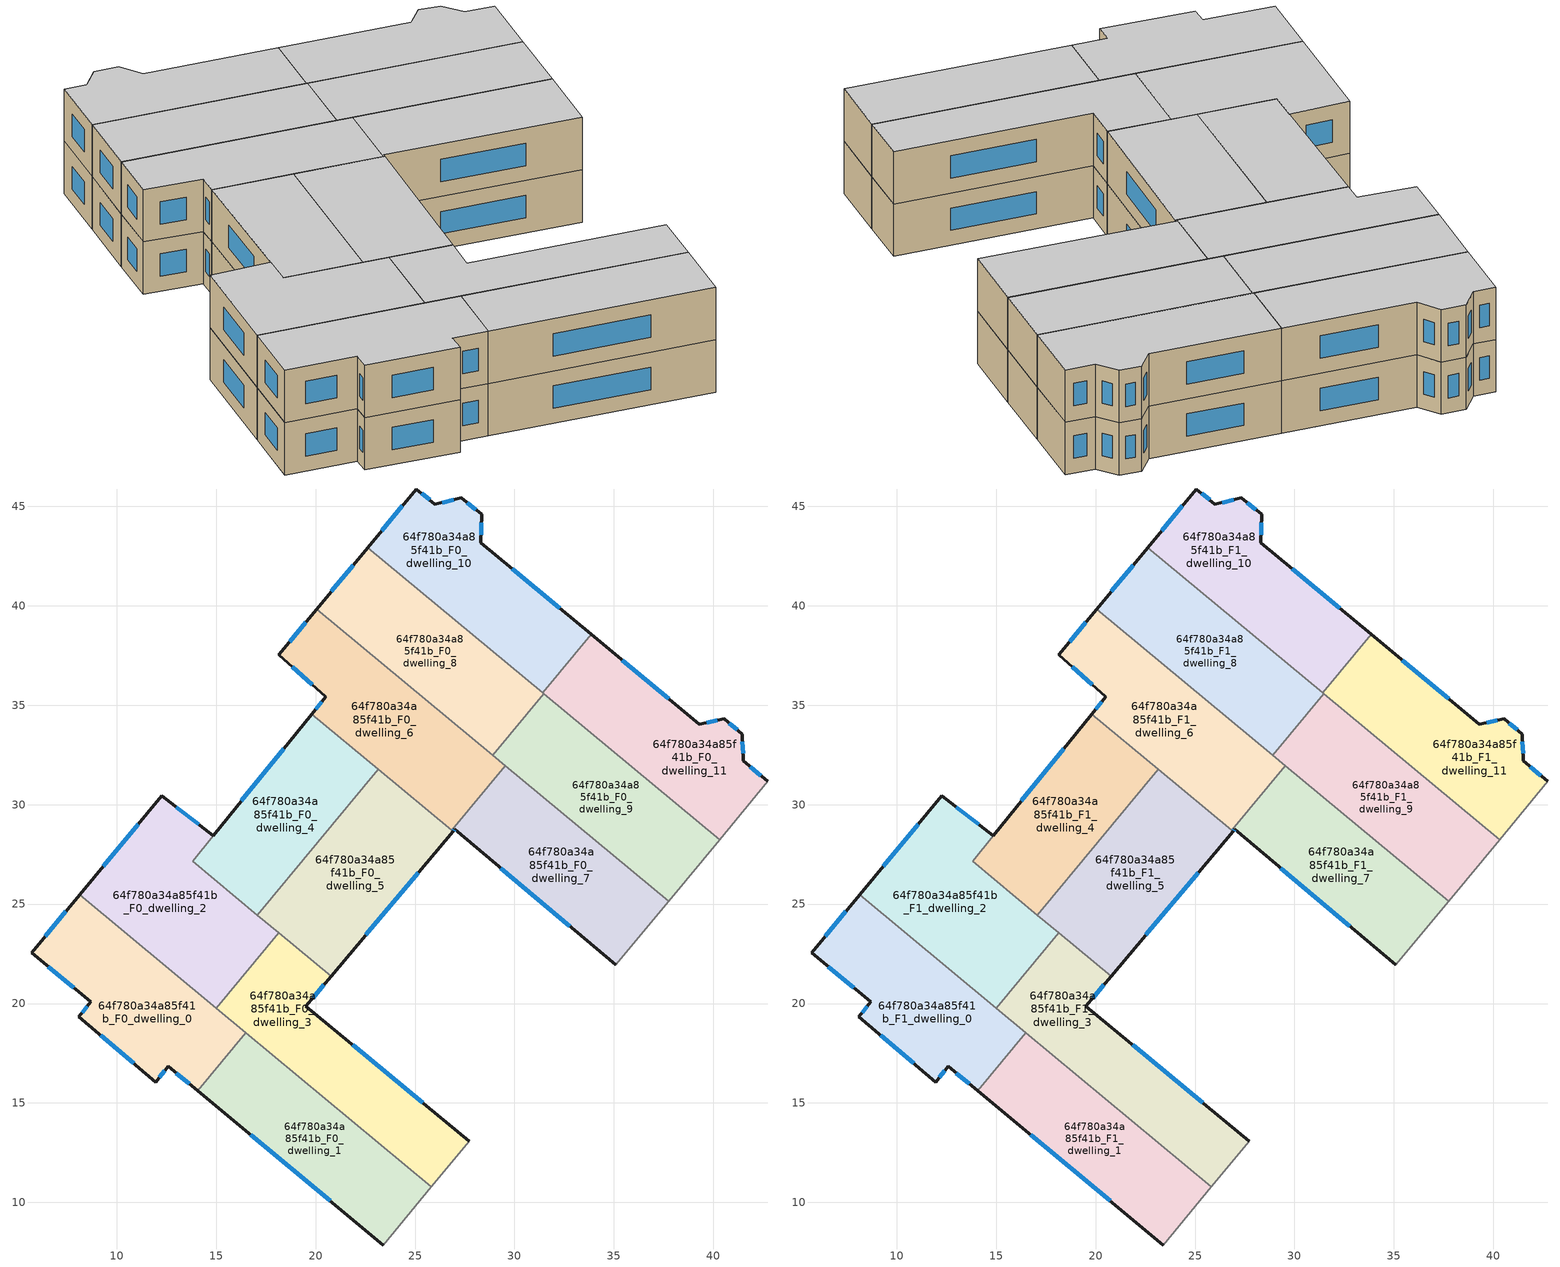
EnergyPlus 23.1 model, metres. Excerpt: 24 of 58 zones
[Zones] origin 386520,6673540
64f780a34a85f41b_F0_dwelling_0
 floor ground (EU_floor_Construction): 16.49,18.54 14.06,15.62 12.58,16.85 11.96,16.05 8.09,19.33 8.69,20.09 5.72,22.56 8.13,25.47 z0
 wall outside (EU_wall_Construction): 8.13,25.47 5.72,22.56 8.69,20.09 8.09,19.33 11.96,16.05 12.58,16.85 14.06,15.62 z0:3
 wall to 64f780a34a85f41b_F0_dwelling_1 (EU_wall_Construction): 14.06,15.62 16.49,18.54 z0:3
 wall to 64f780a34a85f41b_F0_dwelling_2 (EU_wall_Construction): 15,19.77 8.13,25.47 z0:3
 wall to 64f780a34a85f41b_F0_dwelling_3 (EU_wall_Construction): 16.49,18.54 15,19.77 z0:3
 window (EU_Window_Construction): 8.52,19.87 8.26,19.55 / 6.57,21.86 7.84,20.8 / 7.44,24.64 6.41,23.39 / 13,16.5 13.64,15.97 / 12.14,16.28 12.4,16.62 / 9.2,18.39 10.86,16.99 z0.86:2.14
64f780a34a85f41b_F0_dwelling_1
 floor ground (EU_floor_Construction): 25.83,10.79 23.4,7.86 14.06,15.62 16.49,18.54 z0
 wall outside (EU_wall_Construction): 14.06,15.62 23.4,7.86 z0:3
 wall adiabatic (EU_wall_Construction): 23.4,7.86 25.83,10.79 z0:3
 wall to 64f780a34a85f41b_F0_dwelling_3 (EU_wall_Construction): 25.83,10.79 16.49,18.54 z0:3
 window (EU_Window_Construction): 16.73,13.4 20.73,10.08 z0.86:2.14
64f780a34a85f41b_F0_dwelling_10
 floor ground (EU_floor_Construction): 28.35,44.59 28.32,43.17 33.86,38.56 31.42,35.62 22.62,42.92 25.06,45.87 25.99,45.1 27.32,45.43 z0
 wall outside (EU_wall_Construction): 33.86,38.56 28.32,43.17 28.35,44.59 27.32,45.43 25.99,45.1 25.06,45.87 22.62,42.92 z0:3
 wall to 64f780a34a85f41b_F0_dwelling_11 (EU_wall_Construction): 31.42,35.62 33.86,38.56 z0:3
 wall to 64f780a34a85f41b_F0_dwelling_8 (EU_wall_Construction): 22.62,42.92 31.42,35.62 z0:3
 window (EU_Window_Construction): 28.33,43.58 28.34,44.19 / 32.27,39.88 29.9,41.85 / 24.37,45.03 23.32,43.77 / 25.73,45.32 25.33,45.65 / 26.94,45.33 26.37,45.19 / 28.06,44.83 27.62,45.19 z0.86:2.14
64f780a34a85f41b_F0_dwelling_11
 floor ground (EU_floor_Construction): 40.56,34.32 41.45,33.54 41.51,32.2 42.74,31.17 40.31,28.24 31.42,35.62 33.86,38.56 39.3,34.03 z0
 wall outside (EU_wall_Construction): 42.74,31.17 41.51,32.2 41.45,33.54 40.56,34.32 39.3,34.03 33.86,38.56 z0:3
 wall adiabatic (EU_wall_Construction): 40.31,28.24 42.74,31.17 z0:3
 wall to 64f780a34a85f41b_F0_dwelling_9 (EU_wall_Construction): 31.46,35.58 40.31,28.24 z0:3
 wall to 64f780a34a85f41b_F0_dwelling_8 (EU_wall_Construction): 31.42,35.62 31.46,35.58 z0:3
 window (EU_Window_Construction): 41.49,32.58 41.46,33.16 / 42.39,31.46 41.86,31.9 / 37.75,35.33 35.41,37.27 / 40.2,34.24 39.66,34.12 / 41.19,33.77 40.81,34.1 z0.86:2.14
64f780a34a85f41b_F0_dwelling_2
 floor ground (EU_floor_Construction): 14.86,28.44 13.82,27.15 18.15,23.56 15,19.77 8.13,25.47 12.25,30.44 z0
 wall outside (EU_wall_Construction): 14.86,28.44 12.25,30.44 8.13,25.47 z0:3
 wall to 64f780a34a85f41b_F0_dwelling_3 (EU_wall_Construction): 15,19.77 18.15,23.56 z0:3
 wall to 64f780a34a85f41b_F0_dwelling_4 (EU_wall_Construction): 17.08,24.45 13.82,27.15 14.86,28.44 z0:3
 wall to 64f780a34a85f41b_F0_dwelling_5 (EU_wall_Construction): 18.14,23.56 17.08,24.45 z0:3
 window (EU_Window_Construction): 11.08,29.02 9.31,26.89 / 14.11,29.01 13,29.87 z0.86:2.14
64f780a34a85f41b_F0_dwelling_3
 floor ground (EU_floor_Construction): 20.78,21.37 19.52,19.87 27.72,13.07 25.83,10.79 15,19.77 18.15,23.56 z0
 wall outside (EU_wall_Construction): 27.72,13.07 19.52,19.87 20.78,21.37 z0:3
 wall adiabatic (EU_wall_Construction): 25.83,10.79 27.72,13.07 z0:3
 wall to 64f780a34a85f41b_F0_dwelling_5 (EU_wall_Construction): 20.78,21.37 18.15,23.56 z0:3
 window (EU_Window_Construction): 19.88,20.3 20.42,20.94 / 25.38,15.01 21.86,17.93 z0.86:2.14
64f780a34a85f41b_F0_dwelling_4
 floor ground (EU_floor_Construction): 23.16,31.77 17.08,24.45 13.82,27.15 19.81,34.55 z0
 wall outside (EU_wall_Construction): 19.81,34.55 14.86,28.44 z0:3
 wall to 64f780a34a85f41b_F0_dwelling_5 (EU_wall_Construction): 17.08,24.45 23.16,31.77 z0:3
 wall to 64f780a34a85f41b_F0_dwelling_6 (EU_wall_Construction): 23.16,31.77 19.81,34.55 z0:3
 window (EU_Window_Construction): 18.39,32.81 16.27,30.19 z0.86:2.14
64f780a34a85f41b_F0_dwelling_5
 floor ground (EU_floor_Construction): 26.91,28.65 20.78,21.37 17.08,24.45 23.16,31.77 z0
 wall outside (EU_wall_Construction): 20.78,21.37 26.91,28.65 z0:3
 wall to 64f780a34a85f41b_F0_dwelling_7 (EU_wall_Construction): 26.91,28.65 26.85,28.71 z0:3
 wall to 64f780a34a85f41b_F0_dwelling_6 (EU_wall_Construction): 26.85,28.71 23.16,31.77 z0:3
 window (EU_Window_Construction): 22.53,23.45 25.16,26.57 z0.86:2.14
64f780a34a85f41b_F0_dwelling_6
 floor ground (EU_floor_Construction): 29.55,31.96 26.85,28.71 19.81,34.55 20.52,35.42 18.15,37.54 20.05,39.84 z0
 wall outside (EU_wall_Construction): 20.05,39.84 18.15,37.54 20.52,35.42 19.81,34.55 z0:3
 wall to 64f780a34a85f41b_F0_dwelling_7 (EU_wall_Construction): 26.85,28.71 29.55,31.96 z0:3
 wall to 64f780a34a85f41b_F0_dwelling_8 (EU_wall_Construction): 28.9,32.49 20.05,39.84 z0:3
 wall to 64f780a34a85f41b_F0_dwelling_9 (EU_wall_Construction): 29.55,31.96 28.9,32.49 z0:3
 window (EU_Window_Construction): 20.31,35.18 20.01,34.8 / 18.83,36.94 19.84,36.03 / 19.51,39.18 18.69,38.2 z0.86:2.14
64f780a34a85f41b_F0_dwelling_7
 floor ground (EU_floor_Construction): 37.75,25.15 35.09,21.95 27,28.76 26.91,28.65 26.85,28.71 29.55,31.96 z0
 wall outside (EU_wall_Construction): 26.91,28.65 27,28.76 35.09,21.95 z0:3
 wall adiabatic (EU_wall_Construction): 35.09,21.95 37.75,25.15 z0:3
 wall to 64f780a34a85f41b_F0_dwelling_9 (EU_wall_Construction): 37.75,25.15 29.55,31.96 z0:3
 window (EU_Window_Construction): 26.94,28.68 26.98,28.73 / 29.31,26.81 32.78,23.9 z0.86:2.14
64f780a34a85f41b_F0_dwelling_8
 floor ground (EU_floor_Construction): 31.46,35.58 28.9,32.49 20.05,39.84 22.62,42.92 z0
 wall outside (EU_wall_Construction): 22.62,42.92 20.05,39.84 z0:3
 wall to 64f780a34a85f41b_F0_dwelling_9 (EU_wall_Construction): 28.9,32.49 31.46,35.58 z0:3
 window (EU_Window_Construction): 21.89,42.04 20.79,40.72 z0.86:2.14
64f780a34a85f41b_F0_dwelling_9
 floor ground (EU_floor_Construction): 40.31,28.24 37.75,25.15 28.9,32.49 31.46,35.58 z0
 wall adiabatic (EU_wall_Construction): 37.75,25.15 40.31,28.24 z0:3
64f780a34a85f41b_F1_dwelling_0
 floor to 64f780a34a85f41b_F0_dwelling_0 (EU_floor_Construction): 16.49,18.54 14.06,15.62 12.58,16.85 11.96,16.05 8.09,19.33 8.69,20.09 5.72,22.56 8.13,25.47 z3
 wall outside (EU_wall_Construction): 8.13,25.47 5.72,22.56 8.69,20.09 8.09,19.33 11.96,16.05 12.58,16.85 14.06,15.62 z3:6
 wall to 64f780a34a85f41b_F1_dwelling_1 (EU_wall_Construction): 14.06,15.62 16.49,18.54 z3:6
 wall to 64f780a34a85f41b_F1_dwelling_2 (EU_wall_Construction): 15,19.77 8.13,25.47 z3:6
 wall to 64f780a34a85f41b_F1_dwelling_3 (EU_wall_Construction): 16.49,18.54 15,19.77 z3:6
 window (EU_Window_Construction): 8.52,19.87 8.26,19.55 / 6.57,21.86 7.84,20.8 / 7.44,24.64 6.41,23.39 / 13,16.5 13.64,15.97 / 12.14,16.28 12.4,16.62 / 9.2,18.39 10.86,16.99 z3.86:5.14
 ceiling to 64f780a34a85f41b_F2_dwelling_0 (EU_floor_Construction): 14.06,15.62 16.49,18.54 8.13,25.47 5.72,22.56 8.69,20.09 8.09,19.33 11.96,16.05 12.58,16.85 z6
64f780a34a85f41b_F1_dwelling_1
 floor to 64f780a34a85f41b_F0_dwelling_1 (EU_floor_Construction): 25.83,10.79 23.4,7.86 14.06,15.62 16.49,18.54 z3
 wall outside (EU_wall_Construction): 14.06,15.62 23.4,7.86 z3:6
 wall adiabatic (EU_wall_Construction): 23.4,7.86 25.83,10.79 z3:6
 wall to 64f780a34a85f41b_F1_dwelling_3 (EU_wall_Construction): 25.83,10.79 16.49,18.54 z3:6
 window (EU_Window_Construction): 16.73,13.4 20.73,10.08 z3.86:5.14
 ceiling to 64f780a34a85f41b_F2_dwelling_1 (EU_floor_Construction): 23.4,7.86 25.83,10.79 16.49,18.54 14.06,15.62 z6
64f780a34a85f41b_F1_dwelling_10
 floor to 64f780a34a85f41b_F0_dwelling_10 (EU_floor_Construction): 28.35,44.59 28.32,43.17 33.86,38.56 31.42,35.62 22.62,42.92 25.06,45.87 25.99,45.1 27.32,45.43 z3
 wall outside (EU_wall_Construction): 33.86,38.56 28.32,43.17 28.35,44.59 27.32,45.43 25.99,45.1 25.06,45.87 22.62,42.92 z3:6
 wall to 64f780a34a85f41b_F1_dwelling_11 (EU_wall_Construction): 31.42,35.62 33.86,38.56 z3:6
 wall to 64f780a34a85f41b_F1_dwelling_8 (EU_wall_Construction): 22.62,42.92 31.42,35.62 z3:6
 window (EU_Window_Construction): 28.33,43.58 28.34,44.19 / 32.27,39.88 29.9,41.85 / 24.37,45.03 23.32,43.77 / 25.73,45.32 25.33,45.65 / 26.94,45.33 26.37,45.19 / 28.06,44.83 27.62,45.19 z3.86:5.14
 ceiling to 64f780a34a85f41b_F2_dwelling_10 (EU_floor_Construction): 31.42,35.62 33.86,38.56 28.32,43.17 28.35,44.59 27.32,45.43 25.99,45.1 25.06,45.87 22.62,42.92 z6
64f780a34a85f41b_F1_dwelling_11
 floor to 64f780a34a85f41b_F0_dwelling_11 (EU_floor_Construction): 40.56,34.32 41.45,33.54 41.51,32.2 42.74,31.17 40.31,28.24 31.42,35.62 33.86,38.56 39.3,34.03 z3
 wall outside (EU_wall_Construction): 42.74,31.17 41.51,32.2 41.45,33.54 40.56,34.32 39.3,34.03 33.86,38.56 z3:6
 wall adiabatic (EU_wall_Construction): 40.31,28.24 42.74,31.17 z3:6
 wall to 64f780a34a85f41b_F1_dwelling_9 (EU_wall_Construction): 31.46,35.58 40.31,28.24 z3:6
 wall to 64f780a34a85f41b_F1_dwelling_8 (EU_wall_Construction): 31.42,35.62 31.46,35.58 z3:6
 window (EU_Window_Construction): 41.49,32.58 41.46,33.16 / 42.39,31.46 41.86,31.9 / 37.75,35.33 35.41,37.27 / 40.2,34.24 39.66,34.12 / 41.19,33.77 40.81,34.1 z3.86:5.14
 ceiling to 64f780a34a85f41b_F2_dwelling_11 (EU_floor_Construction): 40.31,28.24 42.74,31.17 41.51,32.2 41.45,33.54 40.56,34.32 39.3,34.03 33.86,38.56 31.42,35.62 z6
64f780a34a85f41b_F1_dwelling_2
 floor to 64f780a34a85f41b_F0_dwelling_2 (EU_floor_Construction): 14.86,28.44 13.82,27.15 18.15,23.56 15,19.77 8.13,25.47 12.25,30.44 z3
 wall outside (EU_wall_Construction): 14.86,28.44 12.25,30.44 8.13,25.47 z3:6
 wall to 64f780a34a85f41b_F1_dwelling_3 (EU_wall_Construction): 15,19.77 18.15,23.56 z3:6
 wall to 64f780a34a85f41b_F1_dwelling_4 (EU_wall_Construction): 17.08,24.45 13.82,27.15 14.86,28.44 z3:6
 wall to 64f780a34a85f41b_F1_dwelling_5 (EU_wall_Construction): 18.14,23.56 17.08,24.45 z3:6
 window (EU_Window_Construction): 11.08,29.02 9.31,26.89 / 14.11,29.01 13,29.87 z3.86:5.14
 ceiling to 64f780a34a85f41b_F2_dwelling_2 (EU_floor_Construction): 15,19.77 18.15,23.56 13.82,27.15 14.86,28.44 12.25,30.44 8.13,25.47 z6
64f780a34a85f41b_F1_dwelling_3
 floor to 64f780a34a85f41b_F0_dwelling_3 (EU_floor_Construction): 20.78,21.37 19.52,19.87 27.72,13.07 25.83,10.79 15,19.77 18.15,23.56 z3
 wall outside (EU_wall_Construction): 27.72,13.07 19.52,19.87 20.78,21.37 z3:6
 wall adiabatic (EU_wall_Construction): 25.83,10.79 27.72,13.07 z3:6
 wall to 64f780a34a85f41b_F1_dwelling_5 (EU_wall_Construction): 20.78,21.37 18.15,23.56 z3:6
 window (EU_Window_Construction): 19.88,20.3 20.42,20.94 / 25.38,15.01 21.86,17.93 z3.86:5.14
 ceiling to 64f780a34a85f41b_F2_dwelling_3 (EU_floor_Construction): 25.83,10.79 27.72,13.07 19.52,19.87 20.78,21.37 18.15,23.56 15,19.77 z6
64f780a34a85f41b_F1_dwelling_4
 floor to 64f780a34a85f41b_F0_dwelling_4 (EU_floor_Construction): 23.16,31.77 17.08,24.45 13.82,27.15 19.81,34.55 z3
 wall outside (EU_wall_Construction): 19.81,34.55 14.86,28.44 z3:6
 wall to 64f780a34a85f41b_F1_dwelling_5 (EU_wall_Construction): 17.08,24.45 23.16,31.77 z3:6
 wall to 64f780a34a85f41b_F1_dwelling_6 (EU_wall_Construction): 23.16,31.77 19.81,34.55 z3:6
 window (EU_Window_Construction): 18.39,32.81 16.27,30.19 z3.86:5.14
 ceiling to 64f780a34a85f41b_F2_dwelling_4 (EU_floor_Construction): 17.08,24.45 23.16,31.77 19.81,34.55 13.82,27.15 z6
64f780a34a85f41b_F1_dwelling_5
 floor to 64f780a34a85f41b_F0_dwelling_5 (EU_floor_Construction): 26.91,28.65 20.78,21.37 17.08,24.45 23.16,31.77 z3
 wall outside (EU_wall_Construction): 20.78,21.37 26.91,28.65 z3:6
 wall to 64f780a34a85f41b_F1_dwelling_7 (EU_wall_Construction): 26.91,28.65 26.85,28.71 z3:6
 wall to 64f780a34a85f41b_F1_dwelling_6 (EU_wall_Construction): 26.85,28.71 23.16,31.77 z3:6
 window (EU_Window_Construction): 22.53,23.45 25.16,26.57 z3.86:5.14
 ceiling to 64f780a34a85f41b_F2_dwelling_5 (EU_floor_Construction): 20.78,21.37 26.91,28.65 23.16,31.77 17.08,24.45 z6
64f780a34a85f41b_F1_dwelling_6
 floor to 64f780a34a85f41b_F0_dwelling_6 (EU_floor_Construction): 29.55,31.96 26.85,28.71 19.81,34.55 20.52,35.42 18.15,37.54 20.05,39.84 z3
 wall outside (EU_wall_Construction): 20.05,39.84 18.15,37.54 20.52,35.42 19.81,34.55 z3:6
 wall to 64f780a34a85f41b_F1_dwelling_7 (EU_wall_Construction): 26.85,28.71 29.55,31.96 z3:6
 wall to 64f780a34a85f41b_F1_dwelling_8 (EU_wall_Construction): 28.9,32.49 20.05,39.84 z3:6
 wall to 64f780a34a85f41b_F1_dwelling_9 (EU_wall_Construction): 29.55,31.96 28.9,32.49 z3:6
 window (EU_Window_Construction): 20.31,35.18 20.01,34.8 / 18.83,36.94 19.84,36.03 / 19.51,39.18 18.69,38.2 z3.86:5.14
 ceiling to 64f780a34a85f41b_F2_dwelling_6 (EU_floor_Construction): 26.85,28.71 29.55,31.96 20.05,39.84 18.15,37.54 20.52,35.42 19.81,34.55 z6
64f780a34a85f41b_F1_dwelling_7
 floor to 64f780a34a85f41b_F0_dwelling_7 (EU_floor_Construction): 37.75,25.15 35.09,21.95 27,28.76 26.91,28.65 26.85,28.71 29.55,31.96 z3
 wall outside (EU_wall_Construction): 26.91,28.65 27,28.76 35.09,21.95 z3:6
 wall adiabatic (EU_wall_Construction): 35.09,21.95 37.75,25.15 z3:6
 wall to 64f780a34a85f41b_F1_dwelling_9 (EU_wall_Construction): 37.75,25.15 29.55,31.96 z3:6
 window (EU_Window_Construction): 26.94,28.68 26.98,28.73 / 29.31,26.81 32.78,23.9 z3.86:5.14
 ceiling to 64f780a34a85f41b_F2_dwelling_7 (EU_floor_Construction): 35.09,21.95 37.75,25.15 29.55,31.96 26.85,28.71 26.91,28.65 27,28.76 z6
64f780a34a85f41b_F1_dwelling_8
 floor to 64f780a34a85f41b_F0_dwelling_8 (EU_floor_Construction): 31.46,35.58 28.9,32.49 20.05,39.84 22.62,42.92 z3
 wall outside (EU_wall_Construction): 22.62,42.92 20.05,39.84 z3:6
 wall to 64f780a34a85f41b_F1_dwelling_9 (EU_wall_Construction): 28.9,32.49 31.46,35.58 z3:6
 window (EU_Window_Construction): 21.89,42.04 20.79,40.72 z3.86:5.14
 ceiling to 64f780a34a85f41b_F2_dwelling_8 (EU_floor_Construction): 28.9,32.49 31.46,35.58 22.62,42.92 20.05,39.84 z6
64f780a34a85f41b_F1_dwelling_9
 floor to 64f780a34a85f41b_F0_dwelling_9 (EU_floor_Construction): 40.31,28.24 37.75,25.15 28.9,32.49 31.46,35.58 z3
 wall adiabatic (EU_wall_Construction): 37.75,25.15 40.31,28.24 z3:6
 ceiling to 64f780a34a85f41b_F2_dwelling_9 (EU_floor_Construction): 37.75,25.15 40.31,28.24 31.46,35.58 28.9,32.49 z6
[Building]
EU S2 Campaign: North Axis=0; Terrain=City; Solar Distribution=FullExterior
[Site:Location]
Helsinki-Vantaa.AP: Latitude=60.317; Longitude=24.963; Time Zone=2; Elevation=54.6
[SizingPeriod:WeatherFileDays]
AnnualSizingPeriod: Begin Month=1; Begin Day of Month=1; End Month=12; End Day of Month=31; Day of Week for Start Day=Monday; Use Weather File Daylight Saving Period=No; Use Weather File Rain and Snow Indicators=No
[MATERIAL]
EU_InternalMass_Material: Roughness=MediumRough; Thickness=0.1; Conductivity=1; Density=1800; Specific Heat=900; Thermal Absorptance=0.9; Solar Absorptance=0.7; Visible Absorptance=0.7
[MATERIAL:NOMASS] Roughness=MediumRough; Thermal Absorptance=0.9; Solar Absorptance=0.7; Visible Absorptance=0.7
Name | Thermal Resistance
EU_wall_NoMass | 1.10183
EU_floor_NoMass | 1.70606
[WINDOWMATERIAL:SIMPLEGLAZINGSYSTEM]
EU_Window_SimpleGlazing: UFactor=3.11035; Solar Heat Gain Coefficient=0.8; Visible Transmittance=0.8
[CONSTRUCTION]
EU_wall_Construction: EU_wall_NoMass
EU_floor_Construction: EU_floor_NoMass
EU_Window_Construction: EU_Window_SimpleGlazing
EU_InternalMass_Construction: EU_InternalMass_Material
[ZONE] Type=1; Multiplier=1; Ceiling Height=autocalculate; Floor Area=autocalculate; Part of Total Floor Area=Yes
Name | Volume
64f780a34a85f41b_F0_dwelling_0; 64f780a34a85f41b_F1_dwelling_0; 64f780a34a85f41b_F0_dwelling_1; 64f780a34a85f41b_F1_dwelling_1 | 138.434
64f780a34a85f41b_F0_dwelling_10; 64f780a34a85f41b_F1_dwelling_10 | 138.449
64f780a34a85f41b_F0_dwelling_11; 64f780a34a85f41b_F1_dwelling_11 | 138.445
64f780a34a85f41b_F0_dwelling_2; 64f780a34a85f41b_F1_dwelling_2 | 147.508
64f780a34a85f41b_F0_dwelling_3; 64f780a34a85f41b_F1_dwelling_3 | 145.118
64f780a34a85f41b_F0_dwelling_4; 64f780a34a85f41b_F1_dwelling_4 | 122.712
64f780a34a85f41b_F0_dwelling_5; 64f780a34a85f41b_F1_dwelling_5 | 138.453
64f780a34a85f41b_F0_dwelling_6; 64f780a34a85f41b_F1_dwelling_6 | 145.061
64f780a34a85f41b_F0_dwelling_7; 64f780a34a85f41b_F1_dwelling_7 | 131.852
64f780a34a85f41b_F0_dwelling_8; 64f780a34a85f41b_F1_dwelling_8 | 138.402
64f780a34a85f41b_F0_dwelling_9; 64f780a34a85f41b_F1_dwelling_9 | 138.428
[INTERNALMASS] Construction=EU_InternalMass_Construction
Name | Zone or ZoneList | Surface Area
64f780a34a85f41b_F0_dwelling_0_EU_InternalMass | 64f780a34a85f41b_F0_dwelling_0 | 46.1442
64f780a34a85f41b_F0_dwelling_1_EU_InternalMass | 64f780a34a85f41b_F0_dwelling_1 | 46.1447
64f780a34a85f41b_F0_dwelling_2_EU_InternalMass | 64f780a34a85f41b_F0_dwelling_2 | 49.1714
64f780a34a85f41b_F0_dwelling_3_EU_InternalMass | 64f780a34a85f41b_F0_dwelling_3 | 48.3725
64f780a34a85f41b_F0_dwelling_4_EU_InternalMass | 64f780a34a85f41b_F0_dwelling_4 | 40.9067
64f780a34a85f41b_F0_dwelling_5_EU_InternalMass | 64f780a34a85f41b_F0_dwelling_5 | 46.1512
64f780a34a85f41b_F0_dwelling_6_EU_InternalMass | 64f780a34a85f41b_F0_dwelling_6 | 48.3534
64f780a34a85f41b_F0_dwelling_7_EU_InternalMass | 64f780a34a85f41b_F0_dwelling_7 | 43.951
64f780a34a85f41b_F0_dwelling_8_EU_InternalMass | 64f780a34a85f41b_F0_dwelling_8 | 46.134
64f780a34a85f41b_F0_dwelling_9_EU_InternalMass | 64f780a34a85f41b_F0_dwelling_9 | 46.1427
64f780a34a85f41b_F0_dwelling_10_EU_InternalMass | 64f780a34a85f41b_F0_dwelling_10 | 46.1497
64f780a34a85f41b_F0_dwelling_11_EU_InternalMass | 64f780a34a85f41b_F0_dwelling_11 | 46.1486
64f780a34a85f41b_F1_dwelling_0_EU_InternalMass | 64f780a34a85f41b_F1_dwelling_0 | 46.1442
64f780a34a85f41b_F1_dwelling_1_EU_InternalMass | 64f780a34a85f41b_F1_dwelling_1 | 46.1447
64f780a34a85f41b_F1_dwelling_2_EU_InternalMass | 64f780a34a85f41b_F1_dwelling_2 | 49.1714
64f780a34a85f41b_F1_dwelling_3_EU_InternalMass | 64f780a34a85f41b_F1_dwelling_3 | 48.3725
64f780a34a85f41b_F1_dwelling_4_EU_InternalMass | 64f780a34a85f41b_F1_dwelling_4 | 40.9067
64f780a34a85f41b_F1_dwelling_5_EU_InternalMass | 64f780a34a85f41b_F1_dwelling_5 | 46.1512
64f780a34a85f41b_F1_dwelling_6_EU_InternalMass | 64f780a34a85f41b_F1_dwelling_6 | 48.3534
64f780a34a85f41b_F1_dwelling_7_EU_InternalMass | 64f780a34a85f41b_F1_dwelling_7 | 43.951
64f780a34a85f41b_F1_dwelling_8_EU_InternalMass | 64f780a34a85f41b_F1_dwelling_8 | 46.134
64f780a34a85f41b_F1_dwelling_9_EU_InternalMass | 64f780a34a85f41b_F1_dwelling_9 | 46.1427
64f780a34a85f41b_F1_dwelling_10_EU_InternalMass | 64f780a34a85f41b_F1_dwelling_10 | 46.1497
64f780a34a85f41b_F1_dwelling_11_EU_InternalMass | 64f780a34a85f41b_F1_dwelling_11 | 46.1486
[OTHEREQUIPMENT] Fuel Type=Electricity; Design Level Calculation Method=Watts/Area; Power per Zone Floor Area=1; Fraction Latent=0; Fraction Radiant=0; Fraction Lost=0; Carbon Dioxide Generation Rate=0; EndUse Subcategory=EU_Step8_InternalGains
Name | Zone or ZoneList or Space or SpaceList | Schedule
EU_Step8_InternalGain_64f780a34a85f41b_F0_dwelling_0_f000 | 64f780a34a85f41b_F0_dwelling_0 | EU_Step8_GainSchedule_64f780a34a85f41b_F0_dwelling_0_f000
EU_Step8_InternalGain_64f780a34a85f41b_F0_dwelling_1_f000 | 64f780a34a85f41b_F0_dwelling_1 | EU_Step8_GainSchedule_64f780a34a85f41b_F0_dwelling_1_f000
EU_Step8_InternalGain_64f780a34a85f41b_F0_dwelling_2_f000 | 64f780a34a85f41b_F0_dwelling_2 | EU_Step8_GainSchedule_64f780a34a85f41b_F0_dwelling_2_f000
EU_Step8_InternalGain_64f780a34a85f41b_F0_dwelling_3_f000 | 64f780a34a85f41b_F0_dwelling_3 | EU_Step8_GainSchedule_64f780a34a85f41b_F0_dwelling_3_f000
EU_Step8_InternalGain_64f780a34a85f41b_F0_dwelling_4_f000 | 64f780a34a85f41b_F0_dwelling_4 | EU_Step8_GainSchedule_64f780a34a85f41b_F0_dwelling_4_f000
EU_Step8_InternalGain_64f780a34a85f41b_F0_dwelling_5_f000 | 64f780a34a85f41b_F0_dwelling_5 | EU_Step8_GainSchedule_64f780a34a85f41b_F0_dwelling_5_f000
EU_Step8_InternalGain_64f780a34a85f41b_F0_dwelling_6_f000 | 64f780a34a85f41b_F0_dwelling_6 | EU_Step8_GainSchedule_64f780a34a85f41b_F0_dwelling_6_f000
EU_Step8_InternalGain_64f780a34a85f41b_F0_dwelling_7_f000 | 64f780a34a85f41b_F0_dwelling_7 | EU_Step8_GainSchedule_64f780a34a85f41b_F0_dwelling_7_f000
EU_Step8_InternalGain_64f780a34a85f41b_F0_dwelling_8_f000 | 64f780a34a85f41b_F0_dwelling_8 | EU_Step8_GainSchedule_64f780a34a85f41b_F0_dwelling_8_f000
EU_Step8_InternalGain_64f780a34a85f41b_F0_dwelling_9_f000 | 64f780a34a85f41b_F0_dwelling_9 | EU_Step8_GainSchedule_64f780a34a85f41b_F0_dwelling_9_f000
EU_Step8_InternalGain_64f780a34a85f41b_F0_dwelling_10_f000 | 64f780a34a85f41b_F0_dwelling_10 | EU_Step8_GainSchedule_64f780a34a85f41b_F0_dwelling_10_f000
EU_Step8_InternalGain_64f780a34a85f41b_F0_dwelling_11_f000 | 64f780a34a85f41b_F0_dwelling_11 | EU_Step8_GainSchedule_64f780a34a85f41b_F0_dwelling_11_f000
EU_Step8_InternalGain_64f780a34a85f41b_F1_dwelling_0_f000 | 64f780a34a85f41b_F1_dwelling_0 | EU_Step8_GainSchedule_64f780a34a85f41b_F1_dwelling_0_f000
EU_Step8_InternalGain_64f780a34a85f41b_F1_dwelling_1_f000 | 64f780a34a85f41b_F1_dwelling_1 | EU_Step8_GainSchedule_64f780a34a85f41b_F1_dwelling_1_f000
EU_Step8_InternalGain_64f780a34a85f41b_F1_dwelling_2_f000 | 64f780a34a85f41b_F1_dwelling_2 | EU_Step8_GainSchedule_64f780a34a85f41b_F1_dwelling_2_f000
EU_Step8_InternalGain_64f780a34a85f41b_F1_dwelling_3_f000 | 64f780a34a85f41b_F1_dwelling_3 | EU_Step8_GainSchedule_64f780a34a85f41b_F1_dwelling_3_f000
EU_Step8_InternalGain_64f780a34a85f41b_F1_dwelling_4_f000 | 64f780a34a85f41b_F1_dwelling_4 | EU_Step8_GainSchedule_64f780a34a85f41b_F1_dwelling_4_f000
EU_Step8_InternalGain_64f780a34a85f41b_F1_dwelling_5_f000 | 64f780a34a85f41b_F1_dwelling_5 | EU_Step8_GainSchedule_64f780a34a85f41b_F1_dwelling_5_f000
EU_Step8_InternalGain_64f780a34a85f41b_F1_dwelling_6_f000 | 64f780a34a85f41b_F1_dwelling_6 | EU_Step8_GainSchedule_64f780a34a85f41b_F1_dwelling_6_f000
EU_Step8_InternalGain_64f780a34a85f41b_F1_dwelling_7_f000 | 64f780a34a85f41b_F1_dwelling_7 | EU_Step8_GainSchedule_64f780a34a85f41b_F1_dwelling_7_f000
EU_Step8_InternalGain_64f780a34a85f41b_F1_dwelling_8_f000 | 64f780a34a85f41b_F1_dwelling_8 | EU_Step8_GainSchedule_64f780a34a85f41b_F1_dwelling_8_f000
EU_Step8_InternalGain_64f780a34a85f41b_F1_dwelling_9_f000 | 64f780a34a85f41b_F1_dwelling_9 | EU_Step8_GainSchedule_64f780a34a85f41b_F1_dwelling_9_f000
EU_Step8_InternalGain_64f780a34a85f41b_F1_dwelling_10_f000 | 64f780a34a85f41b_F1_dwelling_10 | EU_Step8_GainSchedule_64f780a34a85f41b_F1_dwelling_10_f000
EU_Step8_InternalGain_64f780a34a85f41b_F1_dwelling_11_f000 | 64f780a34a85f41b_F1_dwelling_11 | EU_Step8_GainSchedule_64f780a34a85f41b_F1_dwelling_11_f000
[ZONEVENTILATION:DESIGNFLOWRATE] Schedule=EU_AlwaysOn; Design Flow Rate Calculation Method=AirChanges/Hour; Air Changes per Hour=0.756316; Ventilation Type=Natural; Fan Pressure Rise=0; Fan Total Efficiency=1; Constant Term Coefficient=1; Temperature Term Coefficient=0; Velocity Term Coefficient=0; Velocity Squared Term Coefficient=0; Minimum Indoor Temperature=-100; Maximum Indoor Temperature=100; Delta Temperature=-100; Minimum Outdoor Temperature=-100; Maximum Outdoor Temperature=100; Maximum Wind Speed=40
Name | Zone or ZoneList or Space or SpaceList
EU_ConstantAir_64f780a34a85f41b_F0_dwelling_0 | 64f780a34a85f41b_F0_dwelling_0
EU_ConstantAir_64f780a34a85f41b_F0_dwelling_1 | 64f780a34a85f41b_F0_dwelling_1
EU_ConstantAir_64f780a34a85f41b_F0_dwelling_2 | 64f780a34a85f41b_F0_dwelling_2
EU_ConstantAir_64f780a34a85f41b_F0_dwelling_3 | 64f780a34a85f41b_F0_dwelling_3
EU_ConstantAir_64f780a34a85f41b_F0_dwelling_4 | 64f780a34a85f41b_F0_dwelling_4
EU_ConstantAir_64f780a34a85f41b_F0_dwelling_5 | 64f780a34a85f41b_F0_dwelling_5
EU_ConstantAir_64f780a34a85f41b_F0_dwelling_6 | 64f780a34a85f41b_F0_dwelling_6
EU_ConstantAir_64f780a34a85f41b_F0_dwelling_7 | 64f780a34a85f41b_F0_dwelling_7
EU_ConstantAir_64f780a34a85f41b_F0_dwelling_8 | 64f780a34a85f41b_F0_dwelling_8
EU_ConstantAir_64f780a34a85f41b_F0_dwelling_9 | 64f780a34a85f41b_F0_dwelling_9
EU_ConstantAir_64f780a34a85f41b_F0_dwelling_10 | 64f780a34a85f41b_F0_dwelling_10
EU_ConstantAir_64f780a34a85f41b_F0_dwelling_11 | 64f780a34a85f41b_F0_dwelling_11
EU_ConstantAir_64f780a34a85f41b_F1_dwelling_0 | 64f780a34a85f41b_F1_dwelling_0
EU_ConstantAir_64f780a34a85f41b_F1_dwelling_1 | 64f780a34a85f41b_F1_dwelling_1
EU_ConstantAir_64f780a34a85f41b_F1_dwelling_2 | 64f780a34a85f41b_F1_dwelling_2
EU_ConstantAir_64f780a34a85f41b_F1_dwelling_3 | 64f780a34a85f41b_F1_dwelling_3
EU_ConstantAir_64f780a34a85f41b_F1_dwelling_4 | 64f780a34a85f41b_F1_dwelling_4
EU_ConstantAir_64f780a34a85f41b_F1_dwelling_5 | 64f780a34a85f41b_F1_dwelling_5
EU_ConstantAir_64f780a34a85f41b_F1_dwelling_6 | 64f780a34a85f41b_F1_dwelling_6
EU_ConstantAir_64f780a34a85f41b_F1_dwelling_7 | 64f780a34a85f41b_F1_dwelling_7
EU_ConstantAir_64f780a34a85f41b_F1_dwelling_8 | 64f780a34a85f41b_F1_dwelling_8
EU_ConstantAir_64f780a34a85f41b_F1_dwelling_9 | 64f780a34a85f41b_F1_dwelling_9
EU_ConstantAir_64f780a34a85f41b_F1_dwelling_10 | 64f780a34a85f41b_F1_dwelling_10
EU_ConstantAir_64f780a34a85f41b_F1_dwelling_11 | 64f780a34a85f41b_F1_dwelling_11
[HVACTEMPLATE:THERMOSTAT] Constant Heating Setpoint=20; Constant Cooling Setpoint=50
EU_HeatOnly_64f780a34a85f41b_F0_dwelling_0; EU_HeatOnly_64f780a34a85f41b_F0_dwelling_1; EU_HeatOnly_64f780a34a85f41b_F0_dwelling_2; EU_HeatOnly_64f780a34a85f41b_F0_dwelling_3; EU_HeatOnly_64f780a34a85f41b_F0_dwelling_4; EU_HeatOnly_64f780a34a85f41b_F0_dwelling_5; EU_HeatOnly_64f780a34a85f41b_F0_dwelling_6; EU_HeatOnly_64f780a34a85f41b_F0_dwelling_7; EU_HeatOnly_64f780a34a85f41b_F0_dwelling_8; EU_HeatOnly_64f780a34a85f41b_F0_dwelling_9; EU_HeatOnly_64f780a34a85f41b_F0_dwelling_10; EU_HeatOnly_64f780a34a85f41b_F0_dwelling_11; EU_HeatOnly_64f780a34a85f41b_F1_dwelling_0; EU_HeatOnly_64f780a34a85f41b_F1_dwelling_1; EU_HeatOnly_64f780a34a85f41b_F1_dwelling_2; EU_HeatOnly_64f780a34a85f41b_F1_dwelling_3; EU_HeatOnly_64f780a34a85f41b_F1_dwelling_4; EU_HeatOnly_64f780a34a85f41b_F1_dwelling_5; EU_HeatOnly_64f780a34a85f41b_F1_dwelling_6; EU_HeatOnly_64f780a34a85f41b_F1_dwelling_7; EU_HeatOnly_64f780a34a85f41b_F1_dwelling_8; EU_HeatOnly_64f780a34a85f41b_F1_dwelling_9; EU_HeatOnly_64f780a34a85f41b_F1_dwelling_10; EU_HeatOnly_64f780a34a85f41b_F1_dwelling_11; EU_HeatOnly_64f780a34a85f41b_F2_dwelling_0; EU_HeatOnly_64f780a34a85f41b_F2_dwelling_1; EU_HeatOnly_64f780a34a85f41b_F2_dwelling_2; EU_HeatOnly_64f780a34a85f41b_F2_dwelling_3; EU_HeatOnly_64f780a34a85f41b_F2_dwelling_4; EU_HeatOnly_64f780a34a85f41b_F2_dwelling_5; EU_HeatOnly_64f780a34a85f41b_F2_dwelling_6; EU_HeatOnly_64f780a34a85f41b_F2_dwelling_7; EU_HeatOnly_64f780a34a85f41b_F2_dwelling_8; EU_HeatOnly_64f780a34a85f41b_F2_dwelling_9; EU_HeatOnly_64f780a34a85f41b_F2_dwelling_10; EU_HeatOnly_64f780a34a85f41b_F2_dwelling_11; EU_HeatOnly_64f780a34a85f41b_F3_dwelling_0; EU_HeatOnly_64f780a34a85f41b_F3_dwelling_1; EU_HeatOnly_64f780a34a85f41b_F3_dwelling_2; EU_HeatOnly_64f780a34a85f41b_F3_dwelling_3; EU_HeatOnly_64f780a34a85f41b_F3_dwelling_4; EU_HeatOnly_64f780a34a85f41b_F3_dwelling_5; EU_HeatOnly_64f780a34a85f41b_F3_dwelling_6; EU_HeatOnly_64f780a34a85f41b_F3_dwelling_7; EU_HeatOnly_64f780a34a85f41b_F3_dwelling_8; EU_HeatOnly_64f780a34a85f41b_F3_dwelling_9; EU_HeatOnly_64f780a34a85f41b_F3_dwelling_10; EU_HeatOnly_64f780a34a85f41b_F4_dwelling_0; EU_HeatOnly_64f780a34a85f41b_F4_dwelling_1; EU_HeatOnly_64f780a34a85f41b_F4_dwelling_2; EU_HeatOnly_64f780a34a85f41b_F4_dwelling_3; EU_HeatOnly_64f780a34a85f41b_F4_dwelling_4; EU_HeatOnly_64f780a34a85f41b_F4_dwelling_5; EU_HeatOnly_64f780a34a85f41b_F4_dwelling_6; EU_HeatOnly_64f780a34a85f41b_F4_dwelling_7; EU_HeatOnly_64f780a34a85f41b_F4_dwelling_8; EU_HeatOnly_64f780a34a85f41b_F4_dwelling_9; EU_HeatOnly_64f780a34a85f41b_F4_dwelling_10
[HVACTEMPLATE:ZONE:IDEALLOADSAIRSYSTEM] System Availability Schedule=EU_AlwaysOn; Maximum Heating Supply Air Temperature=50; Minimum Cooling Supply Air Temperature=13; Maximum Heating Supply Air Humidity Ratio=0.0156; Minimum Cooling Supply Air Humidity Ratio=0.0077; Heating Limit=NoLimit; Cooling Limit=NoLimit; Heating Availability Schedule=EU_AlwaysOn; Cooling Availability Schedule=EU_CoolingOff; Dehumidification Control Type=ConstantSensibleHeatRatio; Cooling Sensible Heat Ratio=0.7; Dehumidification Setpoint=60; Humidification Control Type=None; Humidification Setpoint=30; Outdoor Air Method=None; Outdoor Air Flow Rate per Person=0.00944; Outdoor Air Flow Rate per Zone Floor Area=0; Outdoor Air Flow Rate per Zone=0; Demand Controlled Ventilation Type=None; Outdoor Air Economizer Type=NoEconomizer; Heat Recovery Type=None; Sensible Heat Recovery Effectiveness=0.7; Latent Heat Recovery Effectiveness=0.65
Name | Template Thermostat
64f780a34a85f41b_F0_dwelling_0 | EU_HeatOnly_64f780a34a85f41b_F0_dwelling_0
64f780a34a85f41b_F0_dwelling_1 | EU_HeatOnly_64f780a34a85f41b_F0_dwelling_1
64f780a34a85f41b_F0_dwelling_2 | EU_HeatOnly_64f780a34a85f41b_F0_dwelling_2
64f780a34a85f41b_F0_dwelling_3 | EU_HeatOnly_64f780a34a85f41b_F0_dwelling_3
64f780a34a85f41b_F0_dwelling_4 | EU_HeatOnly_64f780a34a85f41b_F0_dwelling_4
64f780a34a85f41b_F0_dwelling_5 | EU_HeatOnly_64f780a34a85f41b_F0_dwelling_5
64f780a34a85f41b_F0_dwelling_6 | EU_HeatOnly_64f780a34a85f41b_F0_dwelling_6
64f780a34a85f41b_F0_dwelling_7 | EU_HeatOnly_64f780a34a85f41b_F0_dwelling_7
64f780a34a85f41b_F0_dwelling_8 | EU_HeatOnly_64f780a34a85f41b_F0_dwelling_8
64f780a34a85f41b_F0_dwelling_9 | EU_HeatOnly_64f780a34a85f41b_F0_dwelling_9
64f780a34a85f41b_F0_dwelling_10 | EU_HeatOnly_64f780a34a85f41b_F0_dwelling_10
64f780a34a85f41b_F0_dwelling_11 | EU_HeatOnly_64f780a34a85f41b_F0_dwelling_11
64f780a34a85f41b_F1_dwelling_0 | EU_HeatOnly_64f780a34a85f41b_F1_dwelling_0
64f780a34a85f41b_F1_dwelling_1 | EU_HeatOnly_64f780a34a85f41b_F1_dwelling_1
64f780a34a85f41b_F1_dwelling_2 | EU_HeatOnly_64f780a34a85f41b_F1_dwelling_2
64f780a34a85f41b_F1_dwelling_3 | EU_HeatOnly_64f780a34a85f41b_F1_dwelling_3
64f780a34a85f41b_F1_dwelling_4 | EU_HeatOnly_64f780a34a85f41b_F1_dwelling_4
64f780a34a85f41b_F1_dwelling_5 | EU_HeatOnly_64f780a34a85f41b_F1_dwelling_5
64f780a34a85f41b_F1_dwelling_6 | EU_HeatOnly_64f780a34a85f41b_F1_dwelling_6
64f780a34a85f41b_F1_dwelling_7 | EU_HeatOnly_64f780a34a85f41b_F1_dwelling_7
64f780a34a85f41b_F1_dwelling_8 | EU_HeatOnly_64f780a34a85f41b_F1_dwelling_8
64f780a34a85f41b_F1_dwelling_9 | EU_HeatOnly_64f780a34a85f41b_F1_dwelling_9
64f780a34a85f41b_F1_dwelling_10 | EU_HeatOnly_64f780a34a85f41b_F1_dwelling_10
64f780a34a85f41b_F1_dwelling_11 | EU_HeatOnly_64f780a34a85f41b_F1_dwelling_11
[SIZING:ZONE] Zone Cooling Design Supply Air Temperature Input Method=SupplyAirTemperature; Zone Cooling Design Supply Air Temperature=13; Zone Heating Design Supply Air Temperature Input Method=SupplyAirTemperature; Zone Heating Design Supply Air Temperature=50; Zone Cooling Design Supply Air Humidity Ratio=0.008; Zone Heating Design Supply Air Humidity Ratio=0.008; Cooling Design Air Flow Method=DesignDay; Cooling Design Air Flow Rate=0; Cooling Minimum Air Flow per Zone Floor Area=0.000762; Cooling Minimum Air Flow=0; Cooling Minimum Air Flow Fraction=0.2; Heating Design Air Flow Method=DesignDay; Heating Design Air Flow Rate=0; Heating Maximum Air Flow per Zone Floor Area=0.002032; Heating Maximum Air Flow=0.141576; Heating Maximum Air Flow Fraction=0.3; Account for Dedicated Outdoor Air System=No; Dedicated Outdoor Air System Control Strategy=NeutralSupplyAir; Dedicated Outdoor Air Low Setpoint Temperature for Design=autosize; Dedicated Outdoor Air High Setpoint Temperature for Design=autosize; Zone Load Sizing Method=Sensible Load Only No Latent Load; Zone Latent Cooling Design Supply Air Humidity Ratio Input Method=HumidityRatioDifference; Zone Cooling Design Supply Air Humidity Ratio Difference=0.005; Zone Latent Heating Design Supply Air Humidity Ratio Input Method=HumidityRatioDifference; Zone Humidification Design Supply Air Humidity Ratio Difference=0.005
64f780a34a85f41b_F0_dwelling_0; 64f780a34a85f41b_F0_dwelling_1; 64f780a34a85f41b_F0_dwelling_2; 64f780a34a85f41b_F0_dwelling_3; 64f780a34a85f41b_F0_dwelling_4; 64f780a34a85f41b_F0_dwelling_5; 64f780a34a85f41b_F0_dwelling_6; 64f780a34a85f41b_F0_dwelling_7; 64f780a34a85f41b_F0_dwelling_8; 64f780a34a85f41b_F0_dwelling_9; 64f780a34a85f41b_F0_dwelling_10; 64f780a34a85f41b_F0_dwelling_11; 64f780a34a85f41b_F1_dwelling_0; 64f780a34a85f41b_F1_dwelling_1; 64f780a34a85f41b_F1_dwelling_2; 64f780a34a85f41b_F1_dwelling_3; 64f780a34a85f41b_F1_dwelling_4; 64f780a34a85f41b_F1_dwelling_5; 64f780a34a85f41b_F1_dwelling_6; 64f780a34a85f41b_F1_dwelling_7; 64f780a34a85f41b_F1_dwelling_8; 64f780a34a85f41b_F1_dwelling_9; 64f780a34a85f41b_F1_dwelling_10; 64f780a34a85f41b_F1_dwelling_11
[SCHEDULE:CONSTANT]
Name | Hourly Value
EU_AlwaysOn | 1
EU_CoolingOff | 0
[SCHEDULE:FILE] Column Number=1; Rows to Skip at Top=0; Number of Hours of Data=8760; Column Separator=Comma; Interpolate to Timestep=No; Minutes per Item=60; Adjust Schedule for Daylight Savings=Yes
Name | File
EU_Step8_GainSchedule_64f780a34a85f41b_F0_dwelling_0_f000 | ../../schedules/64f780a34a85f41b/64f780a34a85f41b_F0_dwelling_0_f000_gain.csv
EU_Step8_GainSchedule_64f780a34a85f41b_F0_dwelling_1_f000 | ../../schedules/64f780a34a85f41b/64f780a34a85f41b_F0_dwelling_1_f000_gain.csv
EU_Step8_GainSchedule_64f780a34a85f41b_F0_dwelling_2_f000 | ../../schedules/64f780a34a85f41b/64f780a34a85f41b_F0_dwelling_2_f000_gain.csv
EU_Step8_GainSchedule_64f780a34a85f41b_F0_dwelling_3_f000 | ../../schedules/64f780a34a85f41b/64f780a34a85f41b_F0_dwelling_3_f000_gain.csv
EU_Step8_GainSchedule_64f780a34a85f41b_F0_dwelling_4_f000 | ../../schedules/64f780a34a85f41b/64f780a34a85f41b_F0_dwelling_4_f000_gain.csv
EU_Step8_GainSchedule_64f780a34a85f41b_F0_dwelling_5_f000 | ../../schedules/64f780a34a85f41b/64f780a34a85f41b_F0_dwelling_5_f000_gain.csv
EU_Step8_GainSchedule_64f780a34a85f41b_F0_dwelling_6_f000 | ../../schedules/64f780a34a85f41b/64f780a34a85f41b_F0_dwelling_6_f000_gain.csv
EU_Step8_GainSchedule_64f780a34a85f41b_F0_dwelling_7_f000 | ../../schedules/64f780a34a85f41b/64f780a34a85f41b_F0_dwelling_7_f000_gain.csv
EU_Step8_GainSchedule_64f780a34a85f41b_F0_dwelling_8_f000 | ../../schedules/64f780a34a85f41b/64f780a34a85f41b_F0_dwelling_8_f000_gain.csv
EU_Step8_GainSchedule_64f780a34a85f41b_F0_dwelling_9_f000 | ../../schedules/64f780a34a85f41b/64f780a34a85f41b_F0_dwelling_9_f000_gain.csv
EU_Step8_GainSchedule_64f780a34a85f41b_F0_dwelling_10_f000 | ../../schedules/64f780a34a85f41b/64f780a34a85f41b_F0_dwelling_10_f000_gain.csv
EU_Step8_GainSchedule_64f780a34a85f41b_F0_dwelling_11_f000 | ../../schedules/64f780a34a85f41b/64f780a34a85f41b_F0_dwelling_11_f000_gain.csv
EU_Step8_GainSchedule_64f780a34a85f41b_F1_dwelling_0_f000 | ../../schedules/64f780a34a85f41b/64f780a34a85f41b_F1_dwelling_0_f000_gain.csv
EU_Step8_GainSchedule_64f780a34a85f41b_F1_dwelling_1_f000 | ../../schedules/64f780a34a85f41b/64f780a34a85f41b_F1_dwelling_1_f000_gain.csv
EU_Step8_GainSchedule_64f780a34a85f41b_F1_dwelling_2_f000 | ../../schedules/64f780a34a85f41b/64f780a34a85f41b_F1_dwelling_2_f000_gain.csv
EU_Step8_GainSchedule_64f780a34a85f41b_F1_dwelling_3_f000 | ../../schedules/64f780a34a85f41b/64f780a34a85f41b_F1_dwelling_3_f000_gain.csv
EU_Step8_GainSchedule_64f780a34a85f41b_F1_dwelling_4_f000 | ../../schedules/64f780a34a85f41b/64f780a34a85f41b_F1_dwelling_4_f000_gain.csv
EU_Step8_GainSchedule_64f780a34a85f41b_F1_dwelling_5_f000 | ../../schedules/64f780a34a85f41b/64f780a34a85f41b_F1_dwelling_5_f000_gain.csv
EU_Step8_GainSchedule_64f780a34a85f41b_F1_dwelling_6_f000 | ../../schedules/64f780a34a85f41b/64f780a34a85f41b_F1_dwelling_6_f000_gain.csv
EU_Step8_GainSchedule_64f780a34a85f41b_F1_dwelling_7_f000 | ../../schedules/64f780a34a85f41b/64f780a34a85f41b_F1_dwelling_7_f000_gain.csv
EU_Step8_GainSchedule_64f780a34a85f41b_F1_dwelling_8_f000 | ../../schedules/64f780a34a85f41b/64f780a34a85f41b_F1_dwelling_8_f000_gain.csv
EU_Step8_GainSchedule_64f780a34a85f41b_F1_dwelling_9_f000 | ../../schedules/64f780a34a85f41b/64f780a34a85f41b_F1_dwelling_9_f000_gain.csv
EU_Step8_GainSchedule_64f780a34a85f41b_F1_dwelling_10_f000 | ../../schedules/64f780a34a85f41b/64f780a34a85f41b_F1_dwelling_10_f000_gain.csv
EU_Step8_GainSchedule_64f780a34a85f41b_F1_dwelling_11_f000 | ../../schedules/64f780a34a85f41b/64f780a34a85f41b_F1_dwelling_11_f000_gain.csv
